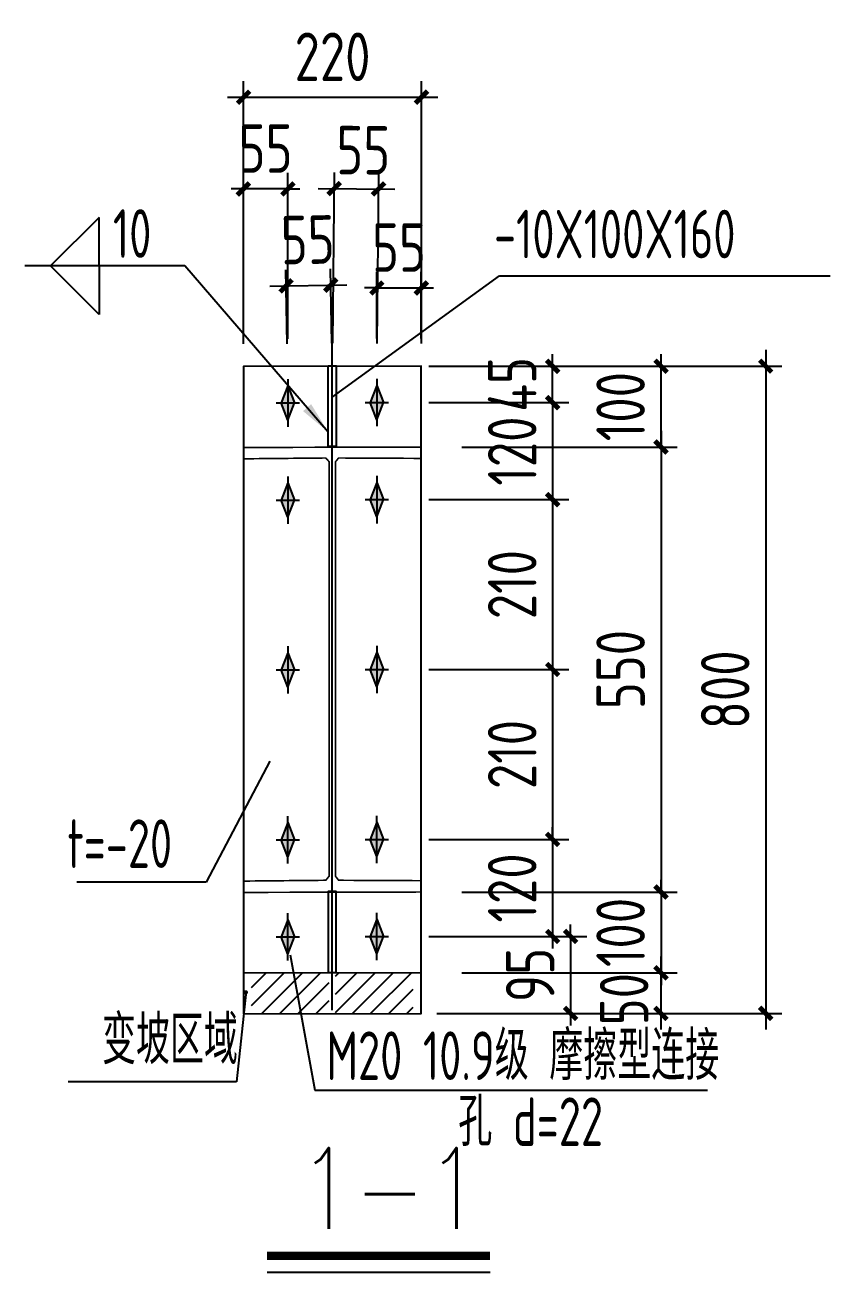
# Model space of a CAD drawing. Extents: x 180850 to 1400258, y 48356 to 327067.
# Drawn here: x 1350387 to 1355364, y 160105 to 167813 of the extents above; entities that cross this region are included whole.
import ezdxf

# ---------------------------------------------------------------- set-up
doc = ezdxf.new("R2010")
doc.units = 0
doc.header["$LTSCALE"] = 1000
for name, color, linetype in [('ADIM', 3, 'Continuous'), ('AXIS', 3, 'Continuous'), ('BOLT', 251, 'Continuous'), ('DOTE', 1, 'Continuous'), ('GL', 150, 'Continuous'), ('PZ', 202, 'Continuous'), ('TEXT', 7, 'Continuous')]:
    doc.layers.add(name, color=color, linetype=linetype)
doc.styles.add('SIM-TSSC', font='simplex.shx', dxfattribs={"width": 0.8, "bigfont": 'tssdchn.shx'})
doc.styles.get("Standard").update_dxf_attribs({"font": 'gbenor.shx', "bigfont": 'gbcbig.shx'})
doc.styles.add('TSSD_Dimension', font='Tssdeng.shx', dxfattribs={"width": 0.8, "bigfont": 'hztxt.shx'})
doc.styles.add('TSSD_Norm', font='tssdeng.shx', dxfattribs={"bigfont": 'hztxt.shx'})
doc.dimstyles.new('TSSD_20_100', dxfattribs={"dimtxt": 300, "dimasz": 75, "dimexe": 100, "dimexo": 250, "dimgap": 100, "dimtad": 1, "dimdec": 0, "dimlfac": 0.2, "dimzin": 0, "dimdsep": 46, "dimtxsty": 'TSSD_Dimension', "dimblk": 'ARCHTICK', "dimcen": 0, "dimdle": 100, "dimclrt": 7, "dimadec": 0, "dimazin": 0, "dimtfac": 1, "dimtdec": 0, "dimtix": 1, "dimtmove": 2, "dimatfit": 3, "dimfxl": 1, "dimtolj": 1, "dimtzin": 0, "dimarcsym": 0})
doc.dimstyles.new('TSSD_LEADER_STYLE_200.0', dxfattribs={"dimtxt": 0.18, "dimasz": 200, "dimexe": 0.18, "dimexo": 0.0625, "dimgap": 0.09, "dimtad": 0, "dimtih": 1, "dimtoh": 1, "dimdec": 4, "dimzin": 0, "dimdsep": 46, "dimtxsty": 'Standard', "dimcen": 0.09, "dimadec": 0, "dimazin": 0, "dimtfac": 1, "dimtdec": 4, "dimtofl": 0, "dimtmove": 0, "dimatfit": 3, "dimfxl": 1, "dimtolj": 1, "dimtzin": 0, "dimarcsym": 0})

# ---------------------------------------------------------------- blocks, each defined once
blk = doc.blocks.new('_ArchTick')
at = {"color": 0, "linetype": 'ByBlock', "const_width": 0.4}
blk.add_lwpolyline([(-0.5, -0.5), (0.5, 0.5)], dxfattribs=at)
blk = doc.blocks.new('*D1991')
at = {"layer": 'AXIS', "color": 0, "lineweight": -2, "transparency": 16777216}
for p, q in [((1351738.4, 165841.7), (1351738.4, 167465.9)), ((1352838.3, 165844.1), (1352838.3, 167465.9)), ((1351638.4, 167365.9), (1352938.3, 167365.9))]:
    blk.add_line(p, q, dxfattribs=at)
at = {"layer": 'Defpoints', "color": 0, "transparency": 16777216}
for p in [(1352838.3, 167365.9), (1351738.4, 165591.7), (1352838.3, 165594.1)]:
    blk.add_point(p, dxfattribs=at)
at = {"layer": 'AXIS', "color": 0, "lineweight": -2, "transparency": 16777216, "xscale": 75, "yscale": 75, "zscale": 75, "rotation": 180}
blk.add_blockref('_ArchTick', (1351738.4, 167365.9), dxfattribs=at)
at = {"layer": 'AXIS', "color": 0, "lineweight": -2, "transparency": 16777216, "xscale": 75, "yscale": 75, "zscale": 75}
blk.add_blockref('_ArchTick', (1352838.3, 167365.9), dxfattribs=at)
at = {"layer": 'AXIS', "color": 7, "transparency": 16777216, "insert": (1352288.3, 167615.9), "char_height": 300, "attachment_point": 5, "style": 'TSSD_Dimension'}
blk.add_mtext('\\A1;220', dxfattribs=at)
blk = doc.blocks.new('*D1992')
at = {"layer": 'AXIS', "color": 0, "lineweight": -2, "transparency": 16777216}
for p, q in [((1352290.4, 165846.6), (1352300, 166901.7)), ((1352564.1, 165844.1), (1352573.7, 166899.3)), ((1352199.1, 166802.7), (1352672.8, 166798.4))]:
    blk.add_line(p, q, dxfattribs=at)
at = {"layer": 'Defpoints', "color": 0, "transparency": 16777216}
for p in [(1352572.8, 166799.3), (1352288.1, 165596.6), (1352561.9, 165594.1)]:
    blk.add_point(p, dxfattribs=at)
at = {"layer": 'AXIS', "color": 0, "lineweight": -2, "transparency": 16777216, "xscale": 75, "yscale": 75, "zscale": 75}
for p, rotation in [((1352299.1, 166801.8), 179.4798765924479), ((1352572.8, 166799.3), 359.479876592448)]:
    blk.add_blockref('_ArchTick', p, dxfattribs=dict(at, rotation=rotation))
at = {"layer": 'AXIS', "color": 7, "transparency": 16777216, "insert": (1352478.6, 167038.6), "char_height": 300, "attachment_point": 5, "rotation": 359.47988, "style": 'TSSD_Dimension'}
blk.add_mtext('\\A1;55', dxfattribs=at)
blk = doc.blocks.new('*D1993')
at = {"layer": 'AXIS', "color": 0, "lineweight": -2, "transparency": 16777216}
for p, q in [((1352007.5, 165841.6), (1351999.3, 166299.9)), ((1352283.6, 165846.6), (1352275.4, 166304.8)), ((1351901.1, 166198.1), (1352377.2, 166206.7))]:
    blk.add_line(p, q, dxfattribs=at)
at = {"layer": 'Defpoints', "color": 0, "transparency": 16777216}
for p in [(1352277.2, 166204.9), (1352012, 165591.7), (1352288.1, 165596.6)]:
    blk.add_point(p, dxfattribs=at)
at = {"layer": 'AXIS', "color": 0, "lineweight": -2, "transparency": 16777216, "xscale": 75, "yscale": 75, "zscale": 75}
for p, rotation in [((1352001.1, 166199.9), 181.0311827975953), ((1352277.2, 166204.9), 1.031182797595322)]:
    blk.add_blockref('_ArchTick', p, dxfattribs=dict(at, rotation=rotation))
at = {"layer": 'AXIS', "color": 7, "transparency": 16777216, "insert": (1352134.9, 166485.1), "char_height": 300, "attachment_point": 5, "rotation": 1.03118, "style": 'TSSD_Dimension'}
blk.add_mtext('\\A1;55', dxfattribs=at)
blk = doc.blocks.new('_WELD004')
at = {"color": 0, "linetype": 'ByBlock'}
for p, q in [((0, 1), (1, 0)), ((0, 0), (0, 1))]:
    blk.add_line(p, q, dxfattribs=at)
blk = doc.blocks.new('*D2078')
at = {"layer": 'AXIS', "color": 0, "lineweight": -2, "transparency": 16777216}
for p, q in [((1353649, 165703.3), (1353649, 165778.3)), ((1352884, 165703.3), (1353749, 165703.3)), ((1353649, 165478.8), (1353649, 165703.3)), ((1352884.5, 165478.8), (1353749, 165478.8)), ((1353649, 165478.8), (1353649, 165403.8))]:
    blk.add_line(p, q, dxfattribs=at)
at = {"layer": 'Defpoints', "color": 0, "transparency": 16777216}
for p in [(1352634, 165703.3), (1353649, 165703.3), (1352634.5, 165478.8)]:
    blk.add_point(p, dxfattribs=at)
at = {"layer": 'AXIS', "color": 0, "lineweight": -2, "transparency": 16777216, "xscale": 75, "yscale": 75, "zscale": 75}
for p, rotation in [((1353649, 165703.3), 270), ((1353649, 165478.8), 90)]:
    blk.add_blockref('_ArchTick', p, dxfattribs=dict(at, rotation=rotation))
at = {"layer": 'AXIS', "color": 7, "transparency": 16777216, "insert": (1353399, 165591.1), "char_height": 300, "attachment_point": 5, "rotation": 90, "style": 'TSSD_Dimension'}
blk.add_mtext('\\A1;45', dxfattribs=at)
blk = doc.blocks.new('*D2079')
at = {"layer": 'AXIS', "color": 0, "lineweight": -2, "transparency": 16777216}
for p, q in [((1353649, 165478.8), (1353649, 165553.8)), ((1352884.5, 165478.8), (1353749, 165478.8)), ((1353649, 165478.8), (1353649, 164878.8)), ((1352884.5, 164878.8), (1353749, 164878.8)), ((1353649, 164878.8), (1353649, 164803.8))]:
    blk.add_line(p, q, dxfattribs=at)
at = {"layer": 'Defpoints', "color": 0, "transparency": 16777216}
for p in [(1352634.5, 165478.8), (1352634.5, 164878.8), (1353649, 164878.8)]:
    blk.add_point(p, dxfattribs=at)
at = {"layer": 'AXIS', "color": 0, "lineweight": -2, "transparency": 16777216, "xscale": 75, "yscale": 75, "zscale": 75}
for p, rotation in [((1353649, 165478.8), 270), ((1353649, 164878.8), 90)]:
    blk.add_blockref('_ArchTick', p, dxfattribs=dict(at, rotation=rotation))
at = {"layer": 'AXIS', "color": 7, "transparency": 16777216, "insert": (1353399, 165178.8), "char_height": 300, "attachment_point": 5, "rotation": 90, "style": 'TSSD_Dimension'}
blk.add_mtext('\\A1;120', dxfattribs=at)
blk = doc.blocks.new('*D2080')
at = {"layer": 'AXIS', "color": 0, "lineweight": -2, "transparency": 16777216}
for p, q in [((1353649, 164978.8), (1353649, 163728.8)), ((1352884.5, 164878.8), (1353749, 164878.8)), ((1352884.5, 163828.8), (1353749, 163828.8))]:
    blk.add_line(p, q, dxfattribs=at)
at = {"layer": 'Defpoints', "color": 0, "transparency": 16777216}
for p in [(1352634.5, 164878.8), (1352634.5, 163828.8), (1353649, 163828.8)]:
    blk.add_point(p, dxfattribs=at)
at = {"layer": 'AXIS', "color": 0, "lineweight": -2, "transparency": 16777216, "xscale": 75, "yscale": 75, "zscale": 75}
for p, rotation in [((1353649, 164878.8), 90), ((1353649, 163828.8), 270)]:
    blk.add_blockref('_ArchTick', p, dxfattribs=dict(at, rotation=rotation))
at = {"layer": 'AXIS', "color": 7, "transparency": 16777216, "insert": (1353399, 164353.8), "char_height": 300, "attachment_point": 5, "rotation": 90, "style": 'TSSD_Dimension'}
blk.add_mtext('\\A1;210', dxfattribs=at)
blk = doc.blocks.new('*D2081')
at = {"layer": 'AXIS', "color": 0, "lineweight": -2, "transparency": 16777216}
for p, q in [((1353649, 163928.8), (1353649, 162678.8)), ((1352884.5, 163828.8), (1353749, 163828.8)), ((1352884.5, 162778.8), (1353749, 162778.8))]:
    blk.add_line(p, q, dxfattribs=at)
at = {"layer": 'Defpoints', "color": 0, "transparency": 16777216}
for p in [(1352634.5, 163828.8), (1352634.5, 162778.8), (1353649, 162778.8)]:
    blk.add_point(p, dxfattribs=at)
at = {"layer": 'AXIS', "color": 0, "lineweight": -2, "transparency": 16777216, "xscale": 75, "yscale": 75, "zscale": 75}
for p, rotation in [((1353649, 163828.8), 90), ((1353649, 162778.8), 270)]:
    blk.add_blockref('_ArchTick', p, dxfattribs=dict(at, rotation=rotation))
at = {"layer": 'AXIS', "color": 7, "transparency": 16777216, "insert": (1353399, 163303.8), "char_height": 300, "attachment_point": 5, "rotation": 90, "style": 'TSSD_Dimension'}
blk.add_mtext('\\A1;210', dxfattribs=at)
blk = doc.blocks.new('*D2082')
at = {"layer": 'AXIS', "color": 0, "lineweight": -2, "transparency": 16777216}
for p, q in [((1353649, 162778.8), (1353649, 162853.8)), ((1352884.5, 162778.8), (1353749, 162778.8)), ((1353649, 162778.8), (1353649, 162178.8)), ((1352884.5, 162178.8), (1353749, 162178.8)), ((1353649, 162178.8), (1353649, 162103.8))]:
    blk.add_line(p, q, dxfattribs=at)
at = {"layer": 'Defpoints', "color": 0, "transparency": 16777216}
for p in [(1352634.5, 162778.8), (1352634.5, 162178.8), (1353649, 162178.8)]:
    blk.add_point(p, dxfattribs=at)
at = {"layer": 'AXIS', "color": 0, "lineweight": -2, "transparency": 16777216, "xscale": 75, "yscale": 75, "zscale": 75}
for p, rotation in [((1353649, 162778.8), 270), ((1353649, 162178.8), 90)]:
    blk.add_blockref('_ArchTick', p, dxfattribs=dict(at, rotation=rotation))
at = {"layer": 'AXIS', "color": 7, "transparency": 16777216, "insert": (1353399, 162478.8), "char_height": 300, "attachment_point": 5, "rotation": 90, "style": 'TSSD_Dimension'}
blk.add_mtext('\\A1;120', dxfattribs=at)
blk = doc.blocks.new('*D2083')
at = {"layer": 'AXIS', "color": 0, "lineweight": -2, "transparency": 16777216}
for p, q in [((1353760.1, 162178.8), (1353760.1, 162253.8)), ((1352884.5, 162178.8), (1353860.1, 162178.8)), ((1353760.1, 162178.8), (1353760.1, 161703.4)), ((1352933.5, 161703.4), (1353860.1, 161703.4)), ((1353760.1, 161703.4), (1353760.1, 161628.4))]:
    blk.add_line(p, q, dxfattribs=at)
at = {"layer": 'Defpoints', "color": 0, "transparency": 16777216}
for p in [(1352634.5, 162178.8), (1352683.5, 161703.4), (1353760.1, 161703.4)]:
    blk.add_point(p, dxfattribs=at)
at = {"layer": 'AXIS', "color": 0, "lineweight": -2, "transparency": 16777216, "xscale": 75, "yscale": 75, "zscale": 75}
for p, rotation in [((1353760.1, 162178.8), 270), ((1353760.1, 161703.4), 90)]:
    blk.add_blockref('_ArchTick', p, dxfattribs=dict(at, rotation=rotation))
at = {"layer": 'AXIS', "color": 7, "transparency": 16777216, "insert": (1353510.1, 161941.1), "char_height": 300, "attachment_point": 5, "rotation": 90, "style": 'TSSD_Dimension'}
blk.add_mtext('\\A1;95', dxfattribs=at)
blk = doc.blocks.new('*D1994')
at = {"layer": 'AXIS', "color": 0, "lineweight": -2, "transparency": 16777216}
for p, q in [((1354965.9, 165803.8), (1354965.9, 161603.8)), ((1353086.9, 165703.8), (1355065.9, 165703.8)), ((1353086.3, 161703.8), (1355065.9, 161703.8))]:
    blk.add_line(p, q, dxfattribs=at)
at = {"layer": 'Defpoints', "color": 0, "transparency": 16777216}
for p in [(1352836.9, 165703.8), (1352836.3, 161703.8), (1354965.9, 161703.8)]:
    blk.add_point(p, dxfattribs=at)
at = {"layer": 'AXIS', "color": 0, "lineweight": -2, "transparency": 16777216, "xscale": 75, "yscale": 75, "zscale": 75}
for p, rotation in [((1354965.9, 165703.8), 90), ((1354965.9, 161703.8), 270)]:
    blk.add_blockref('_ArchTick', p, dxfattribs=dict(at, rotation=rotation))
at = {"layer": 'AXIS', "color": 7, "transparency": 16777216, "insert": (1354715.9, 163703.8), "char_height": 300, "attachment_point": 5, "rotation": 90, "style": 'TSSD_Dimension'}
blk.add_mtext('\\A1;800', dxfattribs=at)
blk = doc.blocks.new('*D2084')
at = {"layer": 'AXIS', "color": 0, "lineweight": -2, "transparency": 16777216}
for p, q in [((1351737, 165872.8), (1351737, 166899.1)), ((1352012, 165872.8), (1352012, 166899.1)), ((1351737, 166799.1), (1351662, 166799.1)), ((1352012, 166799.1), (1351737, 166799.1)), ((1352012, 166799.1), (1352087, 166799.1))]:
    blk.add_line(p, q, dxfattribs=at)
at = {"layer": 'Defpoints', "color": 0, "transparency": 16777216}
for p in [(1351737, 166799.1), (1351737, 165622.8), (1352012, 165622.8)]:
    blk.add_point(p, dxfattribs=at)
at = {"layer": 'AXIS', "color": 0, "lineweight": -2, "transparency": 16777216, "xscale": 75, "yscale": 75, "zscale": 75}
blk.add_blockref('_ArchTick', (1351737, 166799.1), dxfattribs=at)
at = {"layer": 'AXIS', "color": 0, "lineweight": -2, "transparency": 16777216, "xscale": 75, "yscale": 75, "zscale": 75, "rotation": 180}
blk.add_blockref('_ArchTick', (1352012, 166799.1), dxfattribs=at)
at = {"layer": 'AXIS', "color": 7, "transparency": 16777216, "insert": (1351874.5, 167049.1), "char_height": 300, "attachment_point": 5, "style": 'TSSD_Dimension'}
blk.add_mtext('\\A1;55', dxfattribs=at)
blk = doc.blocks.new('*D2085')
at = {"layer": 'AXIS', "color": 0, "lineweight": -2, "transparency": 16777216}
for p, q in [((1352561.9, 165875.3), (1352561.9, 166287)), ((1352836.9, 165875.3), (1352836.9, 166287)), ((1352561.9, 166187), (1352486.9, 166187)), ((1352561.9, 166187), (1352836.9, 166187)), ((1352836.9, 166187), (1352911.9, 166187))]:
    blk.add_line(p, q, dxfattribs=at)
at = {"layer": 'Defpoints', "color": 0, "transparency": 16777216}
for p in [(1352836.9, 166187), (1352561.9, 165625.3), (1352836.9, 165625.3)]:
    blk.add_point(p, dxfattribs=at)
at = {"layer": 'AXIS', "color": 0, "lineweight": -2, "transparency": 16777216, "xscale": 75, "yscale": 75, "zscale": 75}
blk.add_blockref('_ArchTick', (1352561.9, 166187), dxfattribs=at)
at = {"layer": 'AXIS', "color": 0, "lineweight": -2, "transparency": 16777216, "xscale": 75, "yscale": 75, "zscale": 75, "rotation": 180}
blk.add_blockref('_ArchTick', (1352836.9, 166187), dxfattribs=at)
at = {"layer": 'AXIS', "color": 7, "transparency": 16777216, "insert": (1352699.4, 166437), "char_height": 300, "attachment_point": 5, "style": 'TSSD_Dimension'}
blk.add_mtext('\\A1;55', dxfattribs=at)
blk = doc.blocks.new('*D1995')
at = {"layer": 'AXIS', "color": 0, "lineweight": -2, "transparency": 16777216}
for p, q in [((1354319.1, 165303.8), (1354319.1, 162353.8)), ((1353086.9, 165203.8), (1354419.1, 165203.8)), ((1353086.9, 162453.8), (1354419.1, 162453.8))]:
    blk.add_line(p, q, dxfattribs=at)
at = {"layer": 'Defpoints', "color": 0, "transparency": 16777216}
for p in [(1352836.9, 165203.8), (1352836.9, 162453.8), (1354319.1, 162453.8)]:
    blk.add_point(p, dxfattribs=at)
at = {"layer": 'AXIS', "color": 0, "lineweight": -2, "transparency": 16777216, "xscale": 75, "yscale": 75, "zscale": 75}
for p, rotation in [((1354319.1, 165203.8), 90), ((1354319.1, 162453.8), 270)]:
    blk.add_blockref('_ArchTick', p, dxfattribs=dict(at, rotation=rotation))
at = {"layer": 'AXIS', "color": 7, "transparency": 16777216, "insert": (1354069.1, 163828.8), "char_height": 300, "attachment_point": 5, "rotation": 90, "style": 'TSSD_Dimension'}
blk.add_mtext('\\A1;550', dxfattribs=at)
blk = doc.blocks.new('*D1996')
at = {"layer": 'AXIS', "color": 0, "lineweight": -2, "transparency": 16777216}
for p, q in [((1354319.1, 162453.8), (1354319.1, 162528.8)), ((1353086.9, 162453.8), (1354419.1, 162453.8)), ((1354319.1, 162453.8), (1354319.1, 161953.8)), ((1353086.9, 161953.8), (1354419.1, 161953.8)), ((1354319.1, 161953.8), (1354319.1, 161878.8))]:
    blk.add_line(p, q, dxfattribs=at)
at = {"layer": 'Defpoints', "color": 0, "transparency": 16777216}
for p in [(1352836.9, 162453.8), (1352836.9, 161953.8), (1354319.1, 161953.8)]:
    blk.add_point(p, dxfattribs=at)
at = {"layer": 'AXIS', "color": 0, "lineweight": -2, "transparency": 16777216, "xscale": 75, "yscale": 75, "zscale": 75}
for p, rotation in [((1354319.1, 162453.8), 270), ((1354319.1, 161953.8), 90)]:
    blk.add_blockref('_ArchTick', p, dxfattribs=dict(at, rotation=rotation))
at = {"layer": 'AXIS', "color": 7, "transparency": 16777216, "insert": (1354069.1, 162203.8), "char_height": 300, "attachment_point": 5, "rotation": 90, "style": 'TSSD_Dimension'}
blk.add_mtext('\\A1;100', dxfattribs=at)
blk = doc.blocks.new('*D1997')
at = {"layer": 'AXIS', "color": 0, "lineweight": -2, "transparency": 16777216}
for p, q in [((1354319.1, 165703.8), (1354319.1, 165778.8)), ((1353086.9, 165703.8), (1354419.1, 165703.8)), ((1354319.1, 165203.8), (1354319.1, 165703.8)), ((1353086.9, 165203.8), (1354419.1, 165203.8)), ((1354319.1, 165203.8), (1354319.1, 165128.8))]:
    blk.add_line(p, q, dxfattribs=at)
at = {"layer": 'Defpoints', "color": 0, "transparency": 16777216}
for p in [(1352836.9, 165703.8), (1354319.1, 165703.8), (1352836.9, 165203.8)]:
    blk.add_point(p, dxfattribs=at)
at = {"layer": 'AXIS', "color": 0, "lineweight": -2, "transparency": 16777216, "xscale": 75, "yscale": 75, "zscale": 75}
for p, rotation in [((1354319.1, 165703.8), 270), ((1354319.1, 165203.8), 90)]:
    blk.add_blockref('_ArchTick', p, dxfattribs=dict(at, rotation=rotation))
at = {"layer": 'AXIS', "color": 7, "transparency": 16777216, "insert": (1354069.1, 165453.8), "char_height": 300, "attachment_point": 5, "rotation": 90, "style": 'TSSD_Dimension'}
blk.add_mtext('\\A1;100', dxfattribs=at)
blk = doc.blocks.new('*D1998')
at = {"layer": 'AXIS', "color": 0, "lineweight": -2, "transparency": 16777216}
for p, q in [((1354317.9, 162055), (1354317.9, 161603.8)), ((1353225.9, 161955), (1354417.9, 161955)), ((1353086.9, 161703.8), (1354417.9, 161703.8))]:
    blk.add_line(p, q, dxfattribs=at)
at = {"layer": 'Defpoints', "color": 0, "transparency": 16777216}
for p in [(1352975.9, 161955), (1352836.9, 161703.8), (1354317.9, 161703.8)]:
    blk.add_point(p, dxfattribs=at)
at = {"layer": 'AXIS', "color": 0, "lineweight": -2, "transparency": 16777216, "xscale": 75, "yscale": 75, "zscale": 75}
for p, rotation in [((1354317.9, 161955), 90), ((1354317.9, 161703.8), 270)]:
    blk.add_blockref('_ArchTick', p, dxfattribs=dict(at, rotation=rotation))
at = {"layer": 'AXIS', "color": 7, "transparency": 16777216, "insert": (1354090.8, 161791.6), "char_height": 300, "attachment_point": 5, "rotation": 90, "style": 'TSSD_Dimension'}
blk.add_mtext('\\A1;50', dxfattribs=at)

msp = doc.modelspace()

# ---------------------------------------------------------------- hatches: boundary and pattern name
h = msp.add_hatch(color=256)
h.paths.add_polyline_path([(1351970.83, 165476.31), (1352012, 165476.31), (1352012, 165582.83)])
h.paths.add_polyline_path([(1352012, 165582.83), (1352012, 165476.31), (1352053.17, 165476.31)])
h.paths.add_polyline_path([(1352053.17, 165476.31), (1352012, 165476.31), (1352012, 165369.79)])
h.paths.add_polyline_path([(1352012, 165476.31), (1351970.83, 165476.31), (1352012, 165369.79)])
h = msp.add_hatch(color=256)
h.paths.add_polyline_path([(1352520.71, 165478.79), (1352561.88, 165478.79), (1352561.88, 165585.31)])
h.paths.add_polyline_path([(1352561.88, 165585.31), (1352561.88, 165478.79), (1352603.05, 165478.79)])
h.paths.add_polyline_path([(1352603.05, 165478.79), (1352561.88, 165478.79), (1352561.88, 165372.28)])
h.paths.add_polyline_path([(1352561.88, 165478.79), (1352520.71, 165478.79), (1352561.88, 165372.28)])
h = msp.add_hatch(color=256)
h.paths.add_polyline_path([(1351970.83, 164876.31), (1352012, 164876.31), (1352012, 164982.83)])
h.paths.add_polyline_path([(1352012, 164982.83), (1352012, 164876.31), (1352053.17, 164876.31)])
h.paths.add_polyline_path([(1352053.17, 164876.31), (1352012, 164876.31), (1352012, 164769.79)])
h.paths.add_polyline_path([(1352012, 164876.31), (1351970.83, 164876.31), (1352012, 164769.79)])
h = msp.add_hatch(color=256)
h.paths.add_polyline_path([(1352520.71, 164878.79), (1352561.88, 164878.79), (1352561.88, 164985.31)])
h.paths.add_polyline_path([(1352561.88, 164985.31), (1352561.88, 164878.79), (1352603.05, 164878.79)])
h.paths.add_polyline_path([(1352603.05, 164878.79), (1352561.88, 164878.79), (1352561.88, 164772.28)])
h.paths.add_polyline_path([(1352561.88, 164878.79), (1352520.71, 164878.79), (1352561.88, 164772.28)])
h = msp.add_hatch(color=256)
h.paths.add_polyline_path([(1351970.83, 163826.31), (1352012, 163826.31), (1352012, 163932.83)])
h.paths.add_polyline_path([(1352012, 163932.83), (1352012, 163826.31), (1352053.17, 163826.31)])
h.paths.add_polyline_path([(1352053.17, 163826.31), (1352012, 163826.31), (1352012, 163719.79)])
h.paths.add_polyline_path([(1352012, 163826.31), (1351970.83, 163826.31), (1352012, 163719.79)])
h = msp.add_hatch(color=256)
h.paths.add_polyline_path([(1352520.71, 163828.79), (1352561.88, 163828.79), (1352561.88, 163935.31)])
h.paths.add_polyline_path([(1352561.88, 163935.31), (1352561.88, 163828.79), (1352603.05, 163828.79)])
h.paths.add_polyline_path([(1352603.05, 163828.79), (1352561.88, 163828.79), (1352561.88, 163722.28)])
h.paths.add_polyline_path([(1352561.88, 163828.79), (1352520.71, 163828.79), (1352561.88, 163722.28)])
h = msp.add_hatch(color=256)
h.paths.add_polyline_path([(1351970.83, 162776.31), (1352012, 162776.31), (1352012, 162669.79)])
h.paths.add_polyline_path([(1352012, 162669.79), (1352012, 162776.31), (1352053.17, 162776.31)])
h.paths.add_polyline_path([(1352053.17, 162776.31), (1352012, 162776.31), (1352012, 162882.83)])
h.paths.add_polyline_path([(1352012, 162776.31), (1351970.83, 162776.31), (1352012, 162882.83)])
h = msp.add_hatch(color=256)
h.paths.add_polyline_path([(1352520.71, 162778.79), (1352561.88, 162778.79), (1352561.88, 162672.28)])
h.paths.add_polyline_path([(1352561.88, 162672.28), (1352561.88, 162778.79), (1352603.05, 162778.79)])
h.paths.add_polyline_path([(1352603.05, 162778.79), (1352561.88, 162778.79), (1352561.88, 162885.31)])
h.paths.add_polyline_path([(1352561.88, 162778.79), (1352520.71, 162778.79), (1352561.88, 162885.31)])
h = msp.add_hatch(color=256)
h.paths.add_polyline_path([(1351970.83, 162176.31), (1352012, 162176.31), (1352012, 162069.79)])
h.paths.add_polyline_path([(1352012, 162069.79), (1352012, 162176.31), (1352053.17, 162176.31)])
h.paths.add_polyline_path([(1352053.17, 162176.31), (1352012, 162176.31), (1352012, 162282.83)])
h.paths.add_polyline_path([(1352012, 162176.31), (1351970.83, 162176.31), (1352012, 162282.83)])
h = msp.add_hatch(color=256)
h.paths.add_polyline_path([(1352520.71, 162178.79), (1352561.88, 162178.79), (1352561.88, 162072.28)])
h.paths.add_polyline_path([(1352561.88, 162072.28), (1352561.88, 162178.79), (1352603.05, 162178.79)])
h.paths.add_polyline_path([(1352603.05, 162178.79), (1352561.88, 162178.79), (1352561.88, 162285.31)])
h.paths.add_polyline_path([(1352561.88, 162178.79), (1352520.71, 162178.79), (1352561.88, 162285.31)])
at = {"layer": 'BOLT', "true_color": 0x939598}
h = msp.add_hatch(dxfattribs=at)
h.set_pattern_fill('ANSI31', color=252, scale=25, style=0)
h.set_pattern_definition([(45, (1141401.345, 69231.9), (-56.1266, 56.1266), [])])
h.paths.add_polyline_path([(1351786.76, 161704.99), (1352266.64, 161704.99), (1352266.64, 161954.99), (1351786.76, 161954.99)])
h.paths.add_polyline_path([(1352306.64, 161954.99), (1352306.64, 161704.99), (1352786.88, 161704.99), (1352786.88, 161954.99)])

# ---------------------------------------------------------------- linework, layer by layer
for p, q in [((1352012, 165582.83), (1351970.83, 165476.31)), ((1352012, 165622.8), (1352012, 165329.81)), ((1352012, 165582.83), (1352053.17, 165476.31)), ((1352561.88, 165585.31), (1352520.71, 165478.79)), ((1352561.88, 165625.29), (1352561.88, 165332.3)), ((1352561.88, 165585.31), (1352603.05, 165478.79)), ((1351939.34, 165476.31), (1352084.66, 165476.31)), ((1352012, 165369.79), (1351970.83, 165476.31)), ((1352012, 165369.79), (1352053.17, 165476.31)), ((1352489.22, 165478.79), (1352634.54, 165478.79)), ((1352561.88, 165372.28), (1352520.71, 165478.79)), ((1352561.88, 165372.28), (1352603.05, 165478.79)), ((1352012, 164982.83), (1351970.83, 164876.31)), ((1352012, 165022.8), (1352012, 164729.81)), ((1352012, 164982.83), (1352053.17, 164876.31)), ((1352561.88, 164985.31), (1352520.71, 164878.79)), ((1352561.88, 165025.29), (1352561.88, 164732.3)), ((1352561.88, 164985.31), (1352603.05, 164878.79)), ((1351939.34, 164876.31), (1352084.66, 164876.31)), ((1352012, 164769.79), (1351970.83, 164876.31)), ((1352012, 164769.79), (1352053.17, 164876.31)), ((1352489.22, 164878.79), (1352634.54, 164878.79)), ((1352561.88, 164772.28), (1352520.71, 164878.79)), ((1352561.88, 164772.28), (1352603.05, 164878.79)), ((1352012, 163972.8), (1352012, 163679.81)), ((1352561.88, 163975.29), (1352561.88, 163682.3)), ((1352012, 163932.83), (1351970.83, 163826.31)), ((1352012, 163932.83), (1352053.17, 163826.31)), ((1352561.88, 163935.31), (1352520.71, 163828.79)), ((1352561.88, 163935.31), (1352603.05, 163828.79)), ((1351939.34, 163826.31), (1352084.66, 163826.31)), ((1352012, 163719.79), (1351970.83, 163826.31)), ((1352012, 163719.79), (1352053.17, 163826.31)), ((1352489.22, 163828.79), (1352634.54, 163828.79)), ((1352561.88, 163722.28), (1352520.71, 163828.79)), ((1352561.88, 163722.28), (1352603.05, 163828.79)), ((1352012, 162882.83), (1351970.83, 162776.31)), ((1352012, 162629.81), (1352012, 162922.8)), ((1352012, 162882.83), (1352053.17, 162776.31)), ((1352561.88, 162885.31), (1352520.71, 162778.79)), ((1352561.88, 162632.3), (1352561.88, 162925.29)), ((1352561.88, 162885.31), (1352603.05, 162778.79)), ((1351939.34, 162776.31), (1352084.66, 162776.31)), ((1352012, 162669.79), (1351970.83, 162776.31)), ((1352012, 162669.79), (1352053.17, 162776.31)), ((1352489.22, 162778.79), (1352634.54, 162778.79)), ((1352561.88, 162672.28), (1352520.71, 162778.79)), ((1352561.88, 162672.28), (1352603.05, 162778.79)), ((1352012, 162282.83), (1351970.83, 162176.31)), ((1352012, 162029.81), (1352012, 162322.8)), ((1352012, 162282.83), (1352053.17, 162176.31)), ((1352561.88, 162285.31), (1352520.71, 162178.79)), ((1352561.88, 162032.3), (1352561.88, 162325.29)), ((1352561.88, 162285.31), (1352603.05, 162178.79)), ((1351939.34, 162176.31), (1352084.66, 162176.31)), ((1352012, 162069.79), (1351970.83, 162176.31)), ((1352012, 162069.79), (1352053.17, 162176.31)), ((1352489.22, 162178.79), (1352634.54, 162178.79)), ((1352561.88, 162072.28), (1352520.71, 162178.79)), ((1352561.88, 162072.28), (1352603.05, 162178.79))]:
    msp.add_line(p, q)
at = {"layer": 'ADIM', "const_width": 50}
msp.add_lwpolyline([(1351883.47, 160204.9), (1353261.93, 160204.9)], dxfattribs=at)
at = {"layer": 'ADIM'}
msp.add_lwpolyline([(1351883.47, 160104.9), (1353261.93, 160104.9)], dxfattribs=at)
at = {"layer": 'AXIS'}
for p, q in [((1351375.47, 166323.47), (1350386.95, 166323.47)), ((1352286.01, 165513.23), (1353320.68, 166262.23)), ((1353320.68, 166262.23), (1355363.78, 166262.23)), ((1351899.9, 163263.29), (1351507.98, 162513.69)), ((1351507.98, 162513.69), (1350707.16, 162513.69)), ((1352026.48, 162066.37), (1352179.46, 161228.91)), ((1351753.98, 161839.94), (1351693.7, 161280.34)), ((1351693.7, 161280.34), (1350654.83, 161280.34)), ((1352179.46, 161228.91), (1354606.63, 161228.91))]:
    msp.add_line(p, q, dxfattribs=at)
at = {"layer": 'AXIS', "const_width": 13.33}
msp.add_lwpolyline([(1351748.66, 161839.44, 1), (1351755.13, 161827.78, 1)], format="xyb", close=True, dxfattribs=at)
at = {"layer": 'DOTE'}
msp.add_line((1352286.76, 161723.27), (1352286.76, 166080.88), dxfattribs=at)
at = {"layer": 'GL', "const_width": 10}
msp.add_lwpolyline([(1351737, 162451.31), (1352836.88, 162453.79), (1352836.88, 162523.79), (1352326, 162526.28), (1352306.76, 162551.28), (1352306.76, 165113.03), (1352326, 165136.28), (1352836.88, 165133.79), (1352836.88, 165203.79), (1351737, 165201.31), (1351737, 165131.31), (1352246.76, 165136.28), (1352266.76, 165113.84), (1352266.76, 162551.28), (1352246.76, 162526.28), (1351737, 162521.31), (1351737, 162451.31)], close=True, dxfattribs=at)
at = {"layer": 'PZ'}
msp.add_line((1352836.88, 161955.04), (1351737, 161951.31), dxfattribs=at)
for points in [[(1351737, 161701.31), (1352836.88, 161703.79), (1352836.88, 165703.79), (1351737, 165701.31)], [(1352261.76, 165706.28), (1352311.76, 165706.28), (1352311.76, 165206.28), (1352261.76, 165206.28)], [(1352261.76, 161956.28), (1352311.76, 161956.28), (1352311.76, 162456.28), (1352261.76, 162456.28)]]:
    msp.add_lwpolyline(points, close=True, dxfattribs=at)

# ---------------------------------------------------------------- block references
at = {"layer": 'AXIS', "xscale": -300, "yscale": 300, "zscale": 300}
msp.add_blockref('_WELD004', (1350845.55, 166323.47), dxfattribs=at)
at = {"layer": 'AXIS', "xscale": 300, "yscale": 300, "zscale": 300, "rotation": 180}
msp.add_blockref('_WELD004', (1350845.55, 166323.47), dxfattribs=at)

# ---------------------------------------------------------------- texts
at = {"layer": 'TEXT', "style": 'TSSD_Norm', "width": 0.7}
for s, p in [('10', (1350930.93, 166373.47)), ('-10X100X160', (1353286.49, 166370.57)), ('t=-20', (1350648.6, 162602.74)), ('变坡区域', (1350863.22, 161389.83)), ('M20 10.9级 摩擦型连接', (1352250.29, 161292.22)), ('孔 d=22', (1353065.57, 160884.2))]:
    msp.add_text(s, height=300, rotation=360, dxfattribs=at).set_placement(p)
at = {"layer": 'TEXT', "linetype": 'ByBlock', "style": 'SIM-TSSC', "width": 0.8}
msp.add_text('1-1', height=500, dxfattribs=at).set_placement((1352076.71, 160372.55))

# ---------------------------------------------------------------- dimensions: what is measured, and where the dimension line sits
at = {"layer": 'AXIS'}
for base, p1, p2, picture, middle in [((1352838.26, 167365.9), (1351738.38, 165591.65), (1352838.26, 165594.14), '*D1991', (1352288.32, 167615.9)), ((1351737, 166799.07), (1352012, 165622.8), (1351737, 165622.8), '*D2084', (1351874.5, 167049.07)), ((1352836.88, 166187), (1352561.88, 165625.29), (1352836.88, 165625.29), '*D2085', (1352699.38, 166437))]:
    dim = msp.add_linear_dim(base=base, p1=p1, p2=p2, dimstyle='TSSD_20_100', dxfattribs=at)
    dim.commit()
    dim.dimension.update_dxf_attribs({"geometry": picture, "text_midpoint": middle})
for base, p1, p2, angle, picture, middle, dimtype in [((1352572.82, 166799.27), (1352288.13, 165596.62), (1352561.88, 165594.14), 359.479877, '*D1992', (1352478.59, 167038.58), 161), ((1352277.18, 166204.85), (1352012, 165591.65), (1352288.13, 165596.62), 1.031183, '*D1993', (1352134.88, 166485.06), 161), ((1354317.88, 161703.79), (1352975.86, 161954.99), (1352836.88, 161703.79), 90, '*D1998', (1354090.78, 161791.61), 160)]:
    dim = msp.add_linear_dim(base=base, p1=p1, p2=p2, angle=angle, dimstyle='TSSD_20_100', dxfattribs=at)
    dim.commit()
    dim.dimension.update_dxf_attribs({"geometry": picture, "text_midpoint": middle, "dimtype": dimtype})
for base, p1, p2, angle, picture, middle in [((1353649, 165703.34), (1352634.54, 165478.79), (1352634.03, 165703.34), 90, '*D2078', (1353399, 165591.07)), ((1354965.95, 161703.8), (1352836.88, 165703.79), (1352836.26, 161703.8), 90, '*D1994', (1354715.95, 163703.8)), ((1354319.08, 165703.79), (1352836.88, 165203.79), (1352836.88, 165703.79), 270, '*D1997', (1354069.08, 165453.79)), ((1353649, 164878.79), (1352634.54, 165478.79), (1352634.54, 164878.79), 90, '*D2079', (1353399, 165178.79)), ((1354319.08, 162453.79), (1352836.88, 165203.79), (1352836.88, 162453.79), 90, '*D1995', (1354069.08, 163828.79)), ((1353649, 163828.79), (1352634.54, 164878.79), (1352634.54, 163828.79), 90, '*D2080', (1353399, 164353.79)), ((1353649, 162778.79), (1352634.54, 163828.79), (1352634.54, 162778.79), 90, '*D2081', (1353399, 163303.79)), ((1353649, 162178.79), (1352634.54, 162778.79), (1352634.54, 162178.79), 90, '*D2082', (1353399, 162478.79)), ((1354319.08, 161953.79), (1352836.88, 162453.79), (1352836.88, 161953.79), 90, '*D1996', (1354069.08, 162203.79)), ((1353760.07, 161703.45), (1352634.54, 162178.79), (1352683.47, 161703.45), 90, '*D2083', (1353510.07, 161941.12))]:
    dim = msp.add_linear_dim(base=base, p1=p1, p2=p2, angle=angle, dimstyle='TSSD_20_100', dxfattribs=at)
    dim.commit()
    dim.dimension.update_dxf_attribs({"geometry": picture, "text_midpoint": middle})

# ---------------------------------------------------------------- leaders
msp.add_leader([(1352261.76, 165296.17), (1351375.47, 166323.47)], dimstyle='TSSD_LEADER_STYLE_200.0', dxfattribs=at)

doc.saveas('drawing.dxf')
